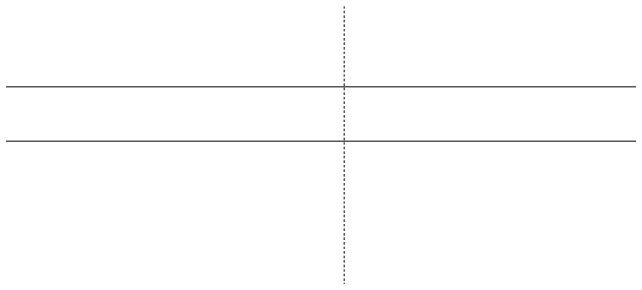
# Model space of a CAD drawing. Header units: inches. Extents: x -4450 to -273, y 9564 to 12971.
# Drawn here: x -4184.93 to -4150.84, y 11222.66 to 11237.28 of the extents above; entities that cross this region are included whole.
import ezdxf

# ---------------------------------------------------------------- set-up
doc = ezdxf.new("R2010")
doc.units = ezdxf.units.IN
doc.header["$MEASUREMENT"] = 0
doc.linetypes.add('Aligning Line 1_8_', pattern=[0.25, 0.125, -0.125])
for name, color, linetype, lineweight in [('0-1', 7, 'Continuous', 5), ('0-3', 7, 'Continuous', 9), ('C-PRKG-1', 7, 'Continuous', 9), ('G-ANNO-SYMB-2', 147, 'Aligning Line 1_8_', 9)]:
    doc.layers.add(name, color=color, linetype=linetype, lineweight=lineweight)

# ---------------------------------------------------------------- blocks, each defined once
blk = doc.blocks.new('Parking_Stall_Multiple2 - street parking-1330739-FLOOR PLAN - ROOF')
at = {"layer": 'C-PRKG-1'}
for p, q in [((120, -1200), (3, -1200)), ((0, -1203), (120, -1203))]:
    blk.add_line(p, q, dxfattribs=at)
blk = doc.blocks.new('CTR  - Topography_rvt-1-FLOOR PLAN - ROOF')
at = {"layer": '0-3', "rotation": 180}
blk.add_blockref('Parking_Stall_Multiple2 - street parking-1330739-FLOOR PLAN - ROOF', (-4123.267, 10030.176), dxfattribs=at)
blk = doc.blocks.new('CTR - 1st Phase - Common Walls_rvt-1-FLOOR PLAN - ROOF')
at = {"layer": 'G-ANNO-SYMB-2'}
blk.add_line((-4166.612, 9706.24), (-4166.612, 12428.118), dxfattribs=at)

msp = doc.modelspace()

# ---------------------------------------------------------------- block references
at = {"layer": '0-1'}
for name in ['CTR  - Topography_rvt-1-FLOOR PLAN - ROOF', 'CTR - 1st Phase - Common Walls_rvt-1-FLOOR PLAN - ROOF']:
    msp.add_blockref(name, (0, 0), dxfattribs=at)

doc.saveas('drawing.dxf')
